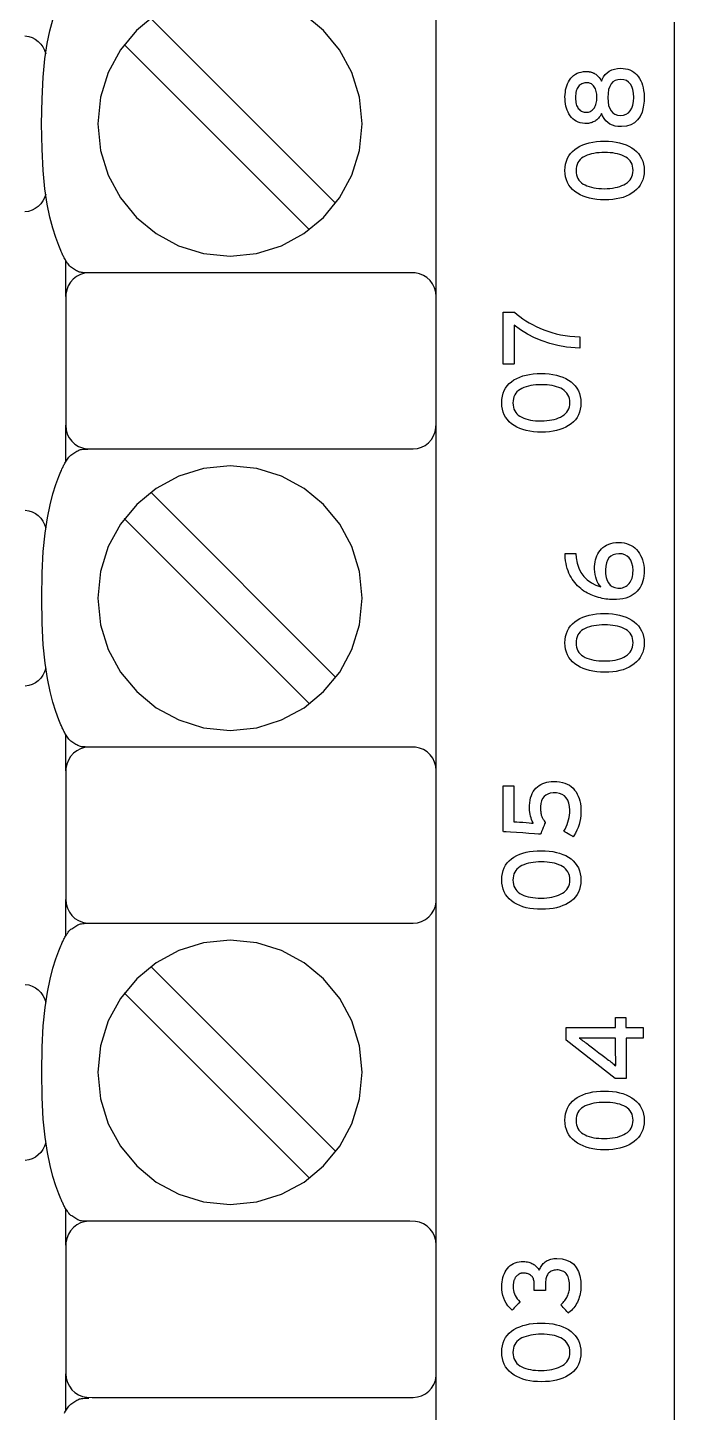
# Model space of a CAD drawing. Extents: x 1 to 47.7, y 0.2 to 35.
# Drawn here: x 32.745 to 33.563, y 3.605 to 5.357 of the extents above; entities that cross this region are included whole.
import ezdxf

# ---------------------------------------------------------------- set-up
doc = ezdxf.new("R2010")
doc.units = 0
doc.header["$MEASUREMENT"] = 0
doc.layers.add('7_0_____DWG', color=7, linetype='CONTINUOUS')

msp = doc.modelspace()

# ---------------------------------------------------------------- linework, layer by layer
at = {"layer": '7_0_____DWG'}
for points in [[(33.2621, 3.5129), (33.2621, 3.6054), (33.2621, 3.7045), (33.2621, 3.8098), (33.2621, 3.921), (33.2621, 4.0374), (33.2621, 4.1588), (33.2621, 4.2846), (33.2621, 4.4145), (33.2621, 4.5479), (33.2621, 4.6844), (33.2621, 4.8236), (33.2621, 4.965), (33.2621, 5.2528), (33.2621, 5.5441)], [(32.8224, 5.0468), (32.8209, 5.0468), (32.8194, 5.0468), (32.8178, 5.0469), (32.8162, 5.047), (32.8146, 5.0471), (32.8131, 5.0473), (32.8117, 5.0475), (32.8105, 5.0478), (32.8094, 5.0482), (32.8081, 5.0488), (32.8069, 5.0495), (32.8056, 5.0502), (32.8043, 5.051), (32.8031, 5.0519), (32.8018, 5.0527), (32.8005, 5.0536), (32.7993, 5.0543), (32.7981, 5.0556), (32.7971, 5.0569), (32.7961, 5.0582), (32.7952, 5.0594), (32.7943, 5.0607), (32.7935, 5.0619), (32.7927, 5.0631), (32.792, 5.0644), (32.7914, 5.0656), (32.7907, 5.0668), (32.7902, 5.0679), (32.7896, 5.0689), (32.7891, 5.07), (32.7886, 5.0711), (32.7881, 5.0723), (32.7875, 5.0736), (32.7869, 5.0751), (32.7844, 5.0814), (32.7806, 5.0917), (32.7768, 5.1035), (32.7731, 5.1173), (32.7698, 5.1337), (32.7669, 5.1532), (32.7646, 5.1762), (32.7632, 5.2034), (32.7626, 5.2353), (32.7632, 5.2671), (32.7646, 5.2943), (32.7669, 5.3174), (32.7698, 5.3369), (32.7731, 5.3532), (32.7768, 5.3671)], [(32.9076, 5.374), (32.8828, 5.3536), (32.8623, 5.3289), (32.8469, 5.3004), (32.8371, 5.2691), (32.8337, 5.2354), (32.8371, 5.2016), (32.8469, 5.1702), (32.8623, 5.1417), (32.8828, 5.117), (32.9076, 5.0965), (32.936, 5.0811), (32.9674, 5.0713), (33.0011, 5.0679), (33.0348, 5.0713), (33.0662, 5.0811), (33.0946, 5.0965), (33.1193, 5.117), (33.1397, 5.1417), (33.1551, 5.1702), (33.1648, 5.2016), (33.1682, 5.2354), (33.1648, 5.2691), (33.1551, 5.3004), (33.1397, 5.3289), (33.1193, 5.3536), (33.0946, 5.374)], [(33.1348, 5.1349), (32.9005, 5.3692)], [(33.5634, 5.3641), (33.5634, 5.2497), (33.5634, 5.1367), (33.5634, 5.0253), (33.5634, 4.9155), (33.5634, 4.8073), (33.5634, 4.7009), (33.5634, 4.5962), (33.5634, 4.4934), (33.5634, 4.3925), (33.5634, 4.2936), (33.5634, 4.1967), (33.5634, 4.102), (33.5634, 4.0093), (33.5634, 3.919), (33.5634, 3.8309), (33.5634, 3.7452), (33.5634, 3.6619), (33.5634, 3.581)], [(32.7416, 5.3466), (32.7463, 5.3459), (32.7507, 5.3444), (32.7547, 5.3423), (32.7583, 5.3396), (32.7615, 5.3363), (32.7642, 5.3326), (32.7663, 5.3285), (32.7678, 5.324)], [(33.1014, 5.1015), (32.8671, 5.3358)], [(32.7678, 5.1462), (32.7663, 5.1418), (32.7642, 5.1377), (32.7615, 5.134), (32.7583, 5.1308), (32.7546, 5.1281), (32.7506, 5.126), (32.7462, 5.1246), (32.7416, 5.1239)], [(32.7932, 5.0168), (32.7932, 5.0624)], [(32.7932, 4.8084), (32.7932, 4.854)], [(32.8226, 4.4468), (32.8211, 4.4468), (32.8195, 4.4468), (32.8179, 4.4469), (32.8163, 4.447), (32.8148, 4.4471), (32.8133, 4.4472), (32.8119, 4.4475), (32.8107, 4.4478), (32.8096, 4.4482), (32.8083, 4.4488), (32.8071, 4.4495), (32.8058, 4.4502), (32.8045, 4.451), (32.8033, 4.4519), (32.802, 4.4527), (32.8007, 4.4535), (32.7995, 4.4543), (32.7983, 4.4556), (32.7973, 4.4569), (32.7963, 4.4582), (32.7953, 4.4594), (32.7945, 4.4607), (32.7937, 4.4619), (32.7929, 4.4631), (32.7922, 4.4643), (32.7915, 4.4656), (32.7909, 4.4668), (32.7904, 4.4678), (32.7898, 4.4689), (32.7893, 4.47), (32.7888, 4.4711), (32.7883, 4.4723), (32.7877, 4.4736), (32.7871, 4.4751), (32.7846, 4.4814), (32.7808, 4.4917), (32.777, 4.5035), (32.7733, 4.5173), (32.77, 4.5337), (32.7671, 4.5531), (32.7648, 4.5762), (32.7633, 4.6034), (32.7628, 4.6353), (32.7633, 4.6671), (32.7648, 4.6943), (32.7671, 4.7174), (32.77, 4.7369), (32.7733, 4.7532), (32.777, 4.7671), (32.7808, 4.7788), (32.7846, 4.7891), (32.7871, 4.7954), (32.7877, 4.7969), (32.7883, 4.7983), (32.7888, 4.7995), (32.7893, 4.8006), (32.7898, 4.8016), (32.7904, 4.8027), (32.7909, 4.8038), (32.7915, 4.8049), (32.7922, 4.8062), (32.7929, 4.8074), (32.7937, 4.8086), (32.7945, 4.8099), (32.7953, 4.8111), (32.7963, 4.8124), (32.7973, 4.8137), (32.7983, 4.815), (32.7995, 4.8162), (32.8007, 4.817), (32.802, 4.8178), (32.8033, 4.8187), (32.8045, 4.8195), (32.8058, 4.8203), (32.8071, 4.8211), (32.8083, 4.8218), (32.8096, 4.8223), (32.8107, 4.8228), (32.8119, 4.8231), (32.8133, 4.8233), (32.8148, 4.8235), (32.8163, 4.8237), (32.8179, 4.8238), (32.8195, 4.8239), (32.8211, 4.8239), (32.8226, 4.824)], [(33.135, 4.5349), (32.9007, 4.7692)], [(32.7418, 4.7466), (32.7464, 4.7458), (32.7508, 4.7444), (32.7549, 4.7423), (32.7585, 4.7396), (32.7617, 4.7363), (32.7644, 4.7326), (32.7665, 4.7285), (32.7679, 4.724)], [(33.1016, 4.5015), (32.8673, 4.7358)], [(32.7679, 4.5462), (32.7664, 4.5418), (32.7643, 4.5377), (32.7616, 4.534), (32.7584, 4.5308), (32.7548, 4.5281), (32.7508, 4.526), (32.7464, 4.5246), (32.7418, 4.5239)], [(32.7934, 4.4168), (32.7934, 4.4624)], [(32.7934, 4.2084), (32.7934, 4.254)], [(32.8226, 3.8468), (32.8211, 3.8468), (32.8195, 3.8468), (32.8179, 3.8469), (32.8163, 3.847), (32.8148, 3.8471), (32.8133, 3.8472), (32.8119, 3.8475), (32.8107, 3.8478), (32.8096, 3.8482), (32.8083, 3.8488), (32.8071, 3.8495), (32.8058, 3.8502), (32.8045, 3.851), (32.8033, 3.8519), (32.802, 3.8527), (32.8007, 3.8535), (32.7995, 3.8543), (32.7983, 3.8556), (32.7973, 3.8569), (32.7963, 3.8581), (32.7953, 3.8594), (32.7945, 3.8607), (32.7937, 3.8619), (32.7929, 3.8631), (32.7922, 3.8643), (32.7915, 3.8656), (32.7909, 3.8667), (32.7904, 3.8678), (32.7898, 3.8689), (32.7893, 3.87), (32.7888, 3.8711), (32.7883, 3.8723), (32.7877, 3.8736), (32.7871, 3.8751), (32.7846, 3.8814), (32.7808, 3.8917), (32.777, 3.9035), (32.7733, 3.9173), (32.77, 3.9337), (32.7671, 3.9531), (32.7648, 3.9762), (32.7633, 4.0034), (32.7628, 4.0353), (32.7633, 4.0671), (32.7648, 4.0943), (32.7671, 4.1174), (32.77, 4.1369), (32.7733, 4.1532), (32.777, 4.167), (32.7808, 4.1788), (32.7846, 4.1891), (32.7871, 4.1954), (32.7877, 4.1969), (32.7883, 4.1983), (32.7888, 4.1995), (32.7893, 4.2006), (32.7898, 4.2016), (32.7904, 4.2027), (32.7909, 4.2038), (32.7915, 4.2049), (32.7922, 4.2062), (32.7929, 4.2074), (32.7937, 4.2086), (32.7945, 4.2099), (32.7953, 4.2111), (32.7963, 4.2124), (32.7973, 4.2137), (32.7983, 4.215), (32.7995, 4.2162), (32.8007, 4.217), (32.802, 4.2178), (32.8033, 4.2187), (32.8045, 4.2195), (32.8058, 4.2203), (32.8071, 4.2211), (32.8083, 4.2217), (32.8096, 4.2223), (32.8107, 4.2228), (32.8119, 4.2231), (32.8133, 4.2233), (32.8148, 4.2235), (32.8163, 4.2237), (32.8179, 4.2238), (32.8195, 4.2239), (32.8211, 4.2239), (32.8226, 4.2239)], [(33.135, 3.9349), (32.9007, 4.1692)], [(32.7418, 4.1466), (32.7464, 4.1458), (32.7508, 4.1444), (32.7549, 4.1423), (32.7585, 4.1396), (32.7617, 4.1363), (32.7644, 4.1326), (32.7665, 4.1285), (32.7679, 4.124)], [(33.1016, 3.9015), (32.8673, 4.1358)], [(33.5019, 4.0921), (33.5238, 4.0921), (33.5238, 4.0784), (33.5024, 4.0784), (33.5024, 4.0274), (33.4885, 4.0274), (33.4266, 4.0759), (33.4266, 4.0921), (33.4891, 4.0921), (33.4891, 4.1045), (33.5019, 4.1045), (33.5019, 4.0921)], [(32.7679, 3.9462), (32.7664, 3.9418), (32.7643, 3.9377), (32.7616, 3.934), (32.7584, 3.9308), (32.7548, 3.9281), (32.7508, 3.926), (32.7464, 3.9246), (32.7418, 3.9239)], [(32.7934, 3.8168), (32.7934, 3.8624)], [(32.7934, 3.6084), (32.7934, 3.6539)], [(32.7915, 3.6042), (32.7922, 3.6054), (32.7929, 3.6067), (32.7937, 3.6079), (32.7945, 3.6091), (32.7953, 3.6104), (32.7963, 3.6116), (32.7973, 3.6129), (32.7983, 3.6142), (32.7995, 3.6154), (32.8007, 3.6162), (32.802, 3.6171), (32.8033, 3.6179), (32.8045, 3.6187), (32.8058, 3.6195), (32.8071, 3.6203), (32.8083, 3.621), (32.8096, 3.6216), (32.8107, 3.622), (32.8119, 3.6223), (32.8133, 3.6226), (32.8148, 3.6228), (32.8163, 3.6229), (32.8179, 3.6231), (32.8195, 3.6231), (32.8211, 3.6232), (32.8226, 3.6232)]]:
    msp.add_lwpolyline(points, dxfattribs=at)
for points in [[(33.4954, 5.3057), (33.4987, 5.3055), (33.5017, 5.3051), (33.5046, 5.3044), (33.5072, 5.3035), (33.5097, 5.3023), (33.512, 5.3008), (33.5142, 5.2991), (33.5161, 5.2972), (33.5179, 5.295), (33.5195, 5.2925), (33.5209, 5.2899), (33.5222, 5.2871), (33.5232, 5.2841), (33.524, 5.2809), (33.5246, 5.2775), (33.5251, 5.2739), (33.5253, 5.2701), (33.5252, 5.2639), (33.5242, 5.2566), (33.5226, 5.2502), (33.5201, 5.2448), (33.5169, 5.2404), (33.5129, 5.2368), (33.5082, 5.2342), (33.5027, 5.2325), (33.4964, 5.2318), (33.492, 5.2319), (33.4884, 5.2325), (33.485, 5.2335), (33.4819, 5.235), (33.4791, 5.2369), (33.4767, 5.2393), (33.4745, 5.2421), (33.4726, 5.2453), (33.4712, 5.2482), (33.4703, 5.2466), (33.4695, 5.2451), (33.4685, 5.2438), (33.4675, 5.2426), (33.4665, 5.2415), (33.4654, 5.2405), (33.4643, 5.2397), (33.4631, 5.2389), (33.4619, 5.2383), (33.4607, 5.2377), (33.4595, 5.2371), (33.4583, 5.2367), (33.4572, 5.2364), (33.4561, 5.2361), (33.455, 5.2359), (33.4539, 5.2358), (33.4528, 5.2357), (33.4502, 5.2358), (33.4472, 5.2362), (33.4444, 5.2367), (33.4418, 5.2376), (33.4394, 5.2387), (33.4371, 5.24), (33.4351, 5.2416), (33.4332, 5.2435), (33.4315, 5.2456), (33.4301, 5.2478), (33.4289, 5.2501), (33.4278, 5.2525), (33.4269, 5.2551), (33.4262, 5.2578), (33.4257, 5.2606), (33.4253, 5.2635), (33.4251, 5.2666), (33.425, 5.2697), (33.4252, 5.2726), (33.4255, 5.2755), (33.4259, 5.2783), (33.4266, 5.2809), (33.4274, 5.2835), (33.4284, 5.286), (33.4296, 5.2884), (33.4309, 5.2907), (33.4324, 5.2929), (33.4341, 5.2949), (33.436, 5.2966), (33.4382, 5.298), (33.4405, 5.2993), (33.443, 5.3002), (33.4457, 5.3009), (33.4486, 5.3014), (33.4518, 5.3016), (33.4526, 5.3016), (33.4531, 5.3016), (33.4537, 5.3016), (33.4542, 5.3015), (33.4547, 5.3015), (33.4552, 5.3014), (33.4558, 5.3013), (33.4564, 5.3012), (33.4569, 5.3011), (33.4575, 5.301), (33.4582, 5.3008), (33.4588, 5.3006), (33.4594, 5.3004), (33.46, 5.3001), (33.4606, 5.2999), (33.4613, 5.2996), (33.4619, 5.2993), (33.4628, 5.2988), (33.4641, 5.298), (33.4653, 5.2971), (33.4664, 5.2961), (33.4674, 5.295), (33.4684, 5.2938), (33.4694, 5.2924), (33.4703, 5.291), (33.4711, 5.2894), (33.4723, 5.2915), (33.474, 5.2948), (33.476, 5.2976), (33.4784, 5.3), (33.4811, 5.302), (33.4842, 5.3035), (33.4876, 5.3046), (33.4914, 5.3054)], [(33.4959, 5.2914), (33.492, 5.2911), (33.4887, 5.29), (33.4858, 5.2883), (33.4835, 5.2858), (33.4817, 5.2825), (33.4803, 5.2786), (33.4795, 5.2739), (33.4792, 5.2686), (33.4795, 5.2633), (33.4803, 5.2587), (33.4816, 5.2548), (33.4833, 5.2516), (33.4856, 5.2491), (33.4883, 5.2474), (33.4915, 5.2463), (33.4952, 5.246), (33.4991, 5.2464), (33.5025, 5.2475), (33.5053, 5.2493), (33.5077, 5.2518), (33.5095, 5.255), (33.5109, 5.2588), (33.5117, 5.2634), (33.512, 5.2687), (33.5117, 5.274), (33.5109, 5.2786), (33.5096, 5.2825), (33.5078, 5.2857), (33.5055, 5.2882), (33.5028, 5.29), (33.4996, 5.2911)], [(33.4526, 5.2874), (33.4513, 5.2873), (33.45, 5.2872), (33.4487, 5.2869), (33.4475, 5.2865), (33.4463, 5.286), (33.4452, 5.2853), (33.4441, 5.2846), (33.4431, 5.2837), (33.4421, 5.2827), (33.4413, 5.2815), (33.4405, 5.2801), (33.4399, 5.2786), (33.4393, 5.2769), (33.4389, 5.2751), (33.4386, 5.2731), (33.4384, 5.2709), (33.4383, 5.2686), (33.4384, 5.2663), (33.4386, 5.2641), (33.4389, 5.2622), (33.4393, 5.2603), (33.4398, 5.2587), (33.4404, 5.2572), (33.4411, 5.2559), (33.4419, 5.2547), (33.4428, 5.2537), (33.4438, 5.2528), (33.4448, 5.252), (33.4459, 5.2514), (33.447, 5.2508), (33.4482, 5.2504), (33.4494, 5.2502), (33.4507, 5.25), (33.4521, 5.25), (33.4535, 5.25), (33.4548, 5.2503), (33.456, 5.2506), (33.4572, 5.2511), (33.4583, 5.2517), (33.4594, 5.2525), (33.4604, 5.2534), (33.4613, 5.2545), (33.4622, 5.2557), (33.463, 5.257), (33.4636, 5.2584), (33.4642, 5.2598), (33.4647, 5.2614), (33.465, 5.2631), (33.4653, 5.2649), (33.4655, 5.2668), (33.4655, 5.2688), (33.4655, 5.2709), (33.4653, 5.2729), (33.465, 5.2747), (33.4647, 5.2764), (33.4642, 5.278), (33.4636, 5.2795), (33.4629, 5.2809), (33.4621, 5.2821), (33.4612, 5.2832), (33.4603, 5.2842), (33.4594, 5.2851), (33.4584, 5.2858), (33.4573, 5.2864), (33.4562, 5.2868), (33.4551, 5.2871), (33.4539, 5.2873)], [(33.475, 5.2134), (33.4801, 5.2132), (33.4851, 5.2128), (33.4897, 5.2122), (33.4942, 5.2113), (33.4983, 5.2101), (33.5023, 5.2087), (33.506, 5.207), (33.5095, 5.205), (33.5127, 5.2028), (33.5156, 5.2003), (33.5181, 5.1976), (33.5203, 5.1946), (33.522, 5.1914), (33.5234, 5.188), (33.5244, 5.1843), (33.5251, 5.1803), (33.5253, 5.1761), (33.5251, 5.1719), (33.5244, 5.168), (33.5234, 5.1643), (33.522, 5.1609), (33.5203, 5.1577), (33.5182, 5.1548), (33.5157, 5.1521), (33.5128, 5.1496), (33.5097, 5.1474), (33.5062, 5.1455), (33.5026, 5.1438), (33.4986, 5.1423), (33.4945, 5.1412), (33.49, 5.1403), (33.4854, 5.1396), (33.4804, 5.1392), (33.4753, 5.1391), (33.4701, 5.1392), (33.4652, 5.1396), (33.4605, 5.1403), (33.4561, 5.1412), (33.4519, 5.1424), (33.4479, 5.1438), (33.4442, 5.1456), (33.4407, 5.1475), (33.4375, 5.1498), (33.4346, 5.1523), (33.4321, 5.155), (33.4299, 5.1579), (33.4282, 5.1611), (33.4268, 5.1646), (33.4259, 5.1683), (33.4252, 5.1722), (33.425, 5.1764), (33.4253, 5.1806), (33.4259, 5.1845), (33.4269, 5.1882), (33.4282, 5.1917), (33.43, 5.1949), (33.4321, 5.1978), (33.4345, 5.2005), (33.4374, 5.2029), (33.4406, 5.2051), (33.444, 5.2071), (33.4477, 5.2087), (33.4516, 5.2101), (33.4558, 5.2113), (33.4602, 5.2122), (33.4649, 5.2128), (33.4698, 5.2132)], [(33.4753, 5.1991), (33.4717, 5.199), (33.4682, 5.1988), (33.4649, 5.1985), (33.4617, 5.1979), (33.4587, 5.1973), (33.4559, 5.1965), (33.4532, 5.1955), (33.4506, 5.1944), (33.4482, 5.1932), (33.4461, 5.1917), (33.4443, 5.1901), (33.4427, 5.1882), (33.4415, 5.1862), (33.4405, 5.184), (33.4397, 5.1815), (33.4393, 5.1789), (33.4391, 5.1761), (33.4393, 5.1733), (33.4397, 5.1707), (33.4404, 5.1684), (33.4414, 5.1662), (33.4427, 5.1641), (33.4442, 5.1623), (33.446, 5.1607), (33.4481, 5.1592), (33.4504, 5.158), (33.4529, 5.1569), (33.4556, 5.1559), (33.4584, 5.1551), (33.4614, 5.1544), (33.4646, 5.1539), (33.4679, 5.1536), (33.4714, 5.1534), (33.475, 5.1533), (33.4786, 5.1534), (33.482, 5.1536), (33.4853, 5.154), (33.4885, 5.1546), (33.4914, 5.1552), (33.4943, 5.1561), (33.4969, 5.1571), (33.4994, 5.1582), (33.5018, 5.1595), (33.504, 5.161), (33.5059, 5.1626), (33.5075, 5.1644), (33.5088, 5.1664), (33.5098, 5.1686), (33.5106, 5.171), (33.511, 5.1736), (33.5112, 5.1764), (33.511, 5.1792), (33.5106, 5.1818), (33.5099, 5.1842), (33.5088, 5.1864), (33.5075, 5.1884), (33.506, 5.1903), (33.5041, 5.1919), (33.5019, 5.1933), (33.4996, 5.1946), (33.4971, 5.1956), (33.4945, 5.1966), (33.4917, 5.1973), (33.4887, 5.198), (33.4856, 5.1985), (33.4823, 5.1988), (33.4789, 5.199)], [(32.8224, 5.0468), (32.8169, 5.0463), (32.8117, 5.0447), (32.8069, 5.0422), (32.8027, 5.039), (32.7991, 5.035), (32.7963, 5.0304), (32.7944, 5.0252), (32.7933, 5.0197), (32.7932, 5.0152), (32.7932, 5.0034), (32.7932, 4.9828), (32.7932, 4.9567), (32.7932, 4.9282), (32.7932, 4.9005), (32.7932, 4.8768), (32.7932, 4.8602), (32.7932, 4.854), (32.7937, 4.8483), (32.7952, 4.8429), (32.7976, 4.8381), (32.8008, 4.8337), (32.8047, 4.8301), (32.8092, 4.8272), (32.8142, 4.8252), (32.8196, 4.8241), (32.8265, 4.824), (32.8563, 4.824), (32.908, 4.824), (32.9738, 4.824), (33.0456, 4.824), (33.1155, 4.824), (33.1752, 4.824), (33.217, 4.824), (33.2327, 4.824), (33.2383, 4.8245), (33.2435, 4.8261), (33.2482, 4.8285), (33.2524, 4.8318), (33.256, 4.8358), (33.2588, 4.8404), (33.2608, 4.8455), (33.2618, 4.8511), (33.2619, 4.8556), (33.2619, 4.8674), (33.2619, 4.8879), (33.2619, 4.9141), (33.2619, 4.9426), (33.2619, 4.9703), (33.2619, 4.994), (33.2619, 5.0106), (33.2619, 5.0168), (33.2614, 5.0225), (33.2599, 5.0279), (33.2575, 5.0327), (33.2543, 5.037), (33.2504, 5.0407), (33.2459, 5.0436), (33.2409, 5.0456), (33.2355, 5.0467), (33.2286, 5.0468), (33.1989, 5.0468), (33.1471, 5.0468), (33.0813, 5.0468), (33.0095, 5.0468), (32.9397, 5.0468), (32.8799, 5.0468), (32.8381, 5.0468)], [(33.3613, 4.9971), (33.3646, 4.9942), (33.3681, 4.9915), (33.3718, 4.9888), (33.3757, 4.9862), (33.3798, 4.9837), (33.3841, 4.9814), (33.3886, 4.9791), (33.3932, 4.9769), (33.3981, 4.9748), (33.4032, 4.9729), (33.4085, 4.9712), (33.4139, 4.9698), (33.4195, 4.9685), (33.4253, 4.9675), (33.4313, 4.9667), (33.4374, 4.9661), (33.4437, 4.9657), (33.4437, 4.9652), (33.4437, 4.9637), (33.4437, 4.9617), (33.4437, 4.9593), (33.4437, 4.9568), (33.4437, 4.9545), (33.4437, 4.9527), (33.4437, 4.9517), (33.438, 4.9518), (33.4269, 4.9529), (33.4162, 4.9548), (33.4059, 4.9573), (33.396, 4.9606), (33.3866, 4.9645), (33.3775, 4.9692), (33.3689, 4.9746), (33.3607, 4.9807), (33.3607, 4.9788), (33.3607, 4.9738), (33.3607, 4.9666), (33.3607, 4.9582), (33.3607, 4.9495), (33.3607, 4.9416), (33.3607, 4.9354), (33.3607, 4.9318), (33.3605, 4.9313), (33.3595, 4.9313), (33.3577, 4.9313), (33.3555, 4.9313), (33.353, 4.9313), (33.3506, 4.9313), (33.3485, 4.9313), (33.3471, 4.9313), (33.3466, 4.9313), (33.3466, 4.9338), (33.3466, 4.9405), (33.3466, 4.9501), (33.3466, 4.9613), (33.3466, 4.9728), (33.3466, 4.9834), (33.3466, 4.9917), (33.3466, 4.9964), (33.3467, 4.9971), (33.3478, 4.9971), (33.3496, 4.9971), (33.352, 4.9971), (33.3546, 4.9971), (33.3571, 4.9971), (33.3592, 4.9971), (33.3607, 4.9971)], [(33.395, 4.9195), (33.4001, 4.9194), (33.405, 4.919), (33.4097, 4.9183), (33.4141, 4.9174), (33.4183, 4.9162), (33.4223, 4.9148), (33.426, 4.9131), (33.4295, 4.9112), (33.4327, 4.9089), (33.4356, 4.9065), (33.4381, 4.9038), (33.4402, 4.9008), (33.442, 4.8976), (33.4434, 4.8941), (33.4444, 4.8904), (33.445, 4.8864), (33.4453, 4.8822), (33.445, 4.8781), (33.4444, 4.8742), (33.4434, 4.8705), (33.442, 4.8671), (33.4403, 4.8639), (33.4382, 4.8609), (33.4357, 4.8582), (33.4328, 4.8558), (33.4296, 4.8536), (33.4262, 4.8516), (33.4225, 4.8499), (33.4186, 4.8485), (33.4144, 4.8473), (33.41, 4.8464), (33.4053, 4.8458), (33.4004, 4.8454), (33.3953, 4.8452), (33.3901, 4.8454), (33.3852, 4.8458), (33.3805, 4.8464), (33.376, 4.8474), (33.3718, 4.8485), (33.3679, 4.85), (33.3642, 4.8517), (33.3607, 4.8537), (33.3574, 4.8559), (33.3546, 4.8584), (33.3521, 4.8611), (33.3499, 4.8641), (33.3482, 4.8673), (33.3468, 4.8707), (33.3458, 4.8744), (33.3452, 4.8783), (33.345, 4.8825), (33.3452, 4.8867), (33.3459, 4.8907), (33.3469, 4.8944), (33.3482, 4.8978), (33.3499, 4.901), (33.352, 4.9039), (33.3545, 4.9066), (33.3573, 4.9091), (33.3605, 4.9113), (33.364, 4.9132), (33.3677, 4.9149), (33.3716, 4.9163), (33.3758, 4.9174), (33.3802, 4.9183), (33.3849, 4.919), (33.3898, 4.9194)], [(33.3953, 4.9053), (33.3916, 4.9052), (33.3882, 4.905), (33.3849, 4.9046), (33.3817, 4.9041), (33.3787, 4.9034), (33.3758, 4.9026), (33.3731, 4.9017), (33.3706, 4.9006), (33.3682, 4.8993), (33.3661, 4.8979), (33.3643, 4.8962), (33.3627, 4.8944), (33.3614, 4.8923), (33.3604, 4.8901), (33.3597, 4.8877), (33.3593, 4.885), (33.3591, 4.8822), (33.3593, 4.8795), (33.3597, 4.8769), (33.3604, 4.8745), (33.3614, 4.8723), (33.3627, 4.8703), (33.3642, 4.8685), (33.366, 4.8668), (33.3681, 4.8654), (33.3704, 4.8641), (33.3729, 4.863), (33.3756, 4.862), (33.3784, 4.8612), (33.3814, 4.8606), (33.3845, 4.8601), (33.3879, 4.8597), (33.3913, 4.8595), (33.395, 4.8595), (33.3986, 4.8595), (33.402, 4.8598), (33.4053, 4.8602), (33.4084, 4.8607), (33.4114, 4.8614), (33.4142, 4.8622), (33.4169, 4.8632), (33.4194, 4.8644), (33.4218, 4.8657), (33.424, 4.8671), (33.4259, 4.8688), (33.4275, 4.8706), (33.4288, 4.8726), (33.4298, 4.8748), (33.4306, 4.8772), (33.431, 4.8797), (33.4312, 4.8825), (33.431, 4.8853), (33.4306, 4.8879), (33.4298, 4.8903), (33.4288, 4.8926), (33.4275, 4.8946), (33.4259, 4.8964), (33.4241, 4.8981), (33.4219, 4.8995), (33.4196, 4.9007), (33.4171, 4.9018), (33.4144, 4.9027), (33.4116, 4.9035), (33.4087, 4.9041), (33.4056, 4.9046), (33.4023, 4.905), (33.3988, 4.9052)], [(33.0013, 4.4679), (33.035, 4.4713), (33.0664, 4.4811), (33.0948, 4.4965), (33.1195, 4.5169), (33.1399, 4.5417), (33.1553, 4.5702), (33.165, 4.6016), (33.1684, 4.6353), (33.165, 4.669), (33.1553, 4.7004), (33.1399, 4.7288), (33.1195, 4.7536), (33.0948, 4.774), (33.0664, 4.7895), (33.035, 4.7992), (33.0013, 4.8026), (32.9676, 4.7992), (32.9362, 4.7895), (32.9078, 4.774), (32.883, 4.7536), (32.8625, 4.7288), (32.847, 4.7004), (32.8373, 4.669), (32.8339, 4.6353), (32.8373, 4.6016), (32.847, 4.5702), (32.8625, 4.5417), (32.883, 4.5169), (32.9078, 4.4965), (32.9362, 4.4811), (32.9676, 4.4713)], [(33.4929, 4.7056), (33.4965, 4.7055), (33.4998, 4.705), (33.503, 4.7043), (33.5059, 4.7033), (33.5086, 4.702), (33.5112, 4.7005), (33.5135, 4.6987), (33.5156, 4.6966), (33.5176, 4.6943), (33.5193, 4.6919), (33.5208, 4.6892), (33.5221, 4.6864), (33.5232, 4.6835), (33.5241, 4.6804), (33.5247, 4.6771), (33.5251, 4.6737), (33.5253, 4.6702), (33.5253, 4.6667), (33.525, 4.6634), (33.5245, 4.6602), (33.5237, 4.6571), (33.5227, 4.6542), (33.5215, 4.6514), (33.52, 4.6488), (33.5182, 4.6463), (33.5163, 4.6439), (33.514, 4.6417), (33.5115, 4.6397), (33.5087, 4.638), (33.5055, 4.6366), (33.5021, 4.6354), (33.4984, 4.6345), (33.4944, 4.6339), (33.4901, 4.6335), (33.486, 4.6334), (33.4838, 4.6335), (33.4815, 4.6336), (33.4792, 4.6338), (33.4769, 4.6341), (33.4745, 4.6345), (33.4722, 4.6349), (33.4698, 4.6355), (33.4674, 4.6361), (33.465, 4.6368), (33.4626, 4.6376), (33.4603, 4.6384), (33.458, 4.6394), (33.4557, 4.6405), (33.4535, 4.6416), (33.4513, 4.6429), (33.4491, 4.6442), (33.447, 4.6457), (33.4449, 4.6473), (33.4429, 4.649), (33.441, 4.6509), (33.4392, 4.6529), (33.4374, 4.6549), (33.4358, 4.6571), (33.4342, 4.6594), (33.4327, 4.6618), (33.4313, 4.6643), (33.43, 4.667), (33.4289, 4.6698), (33.4279, 4.6728), (33.4271, 4.6759), (33.4264, 4.6791), (33.4258, 4.6825), (33.4254, 4.6861), (33.4251, 4.6898), (33.4251, 4.6918), (33.4261, 4.6918), (33.4277, 4.6918), (33.4298, 4.6918), (33.4321, 4.6918), (33.4345, 4.6918), (33.4365, 4.6918), (33.438, 4.6918), (33.4387, 4.6918), (33.4392, 4.6861), (33.4404, 4.6794), (33.4425, 4.6732), (33.4453, 4.6676), (33.4489, 4.6627), (33.4532, 4.6583), (33.4584, 4.6546), (33.4643, 4.6515), (33.4703, 4.6494), (33.4686, 4.6515), (33.4671, 4.6538), (33.4658, 4.6563), (33.4648, 4.659), (33.4639, 4.6619), (33.4633, 4.665), (33.4629, 4.6683), (33.4626, 4.6718), (33.4626, 4.6752), (33.4628, 4.6782), (33.4631, 4.681), (33.4637, 4.6838), (33.4645, 4.6864), (33.4654, 4.6889), (33.4665, 4.6913), (33.4679, 4.6936), (33.4694, 4.6957), (33.4712, 4.6978), (33.4731, 4.6995), (33.4753, 4.7011), (33.4777, 4.7024), (33.4804, 4.7036), (33.4832, 4.7044), (33.4862, 4.7051), (33.4895, 4.7055)], [(33.4932, 4.6914), (33.4893, 4.691), (33.4859, 4.69), (33.483, 4.6884), (33.4807, 4.6862), (33.4788, 4.6833), (33.4775, 4.6799), (33.4766, 4.6758), (33.4763, 4.671), (33.4765, 4.666), (33.4771, 4.6615), (33.4783, 4.6576), (33.48, 4.6544), (33.4822, 4.6518), (33.4849, 4.6499), (33.4881, 4.6486), (33.4918, 4.6479), (33.4945, 4.6478), (33.4962, 4.648), (33.4978, 4.6484), (33.4994, 4.6489), (33.5009, 4.6495), (33.5024, 4.6504), (33.5037, 4.6514), (33.505, 4.6525), (33.5063, 4.6539), (33.5074, 4.6554), (33.5084, 4.657), (33.5093, 4.6588), (33.51, 4.6607), (33.5105, 4.6627), (33.5109, 4.665), (33.5111, 4.6673), (33.5112, 4.6704), (33.5108, 4.6753), (33.5098, 4.6795), (33.5083, 4.6831), (33.5064, 4.6861), (33.5038, 4.6884), (33.5008, 4.69), (33.4973, 4.6911)], [(33.475, 4.6157), (33.4801, 4.6156), (33.4851, 4.6152), (33.4897, 4.6146), (33.4942, 4.6136), (33.4983, 4.6125), (33.5023, 4.611), (33.506, 4.6093), (33.5095, 4.6074), (33.5127, 4.6052), (33.5156, 4.6027), (33.5181, 4.6), (33.5203, 4.597), (33.522, 4.5938), (33.5234, 4.5903), (33.5244, 4.5866), (33.5251, 4.5827), (33.5253, 4.5785), (33.5251, 4.5743), (33.5244, 4.5704), (33.5234, 4.5667), (33.522, 4.5633), (33.5203, 4.5601), (33.5182, 4.5572), (33.5157, 4.5545), (33.5128, 4.552), (33.5097, 4.5498), (33.5062, 4.5478), (33.5026, 4.5461), (33.4986, 4.5447), (33.4945, 4.5435), (33.49, 4.5426), (33.4854, 4.542), (33.4804, 4.5416), (33.4753, 4.5415), (33.4701, 4.5416), (33.4652, 4.542), (33.4605, 4.5427), (33.4561, 4.5436), (33.4519, 4.5448), (33.4479, 4.5462), (33.4442, 4.5479), (33.4407, 4.5499), (33.4375, 4.5521), (33.4346, 4.5546), (33.4321, 4.5574), (33.4299, 4.5603), (33.4282, 4.5635), (33.4268, 4.567), (33.4259, 4.5706), (33.4252, 4.5746), (33.425, 4.5787), (33.4253, 4.5829), (33.4259, 4.5869), (33.4269, 4.5906), (33.4282, 4.594), (33.43, 4.5972), (33.4321, 4.6002), (33.4345, 4.6029), (33.4374, 4.6053), (33.4406, 4.6075), (33.444, 4.6094), (33.4477, 4.6111), (33.4516, 4.6125), (33.4558, 4.6137), (33.4602, 4.6146), (33.4649, 4.6152), (33.4698, 4.6156)], [(33.4753, 4.6015), (33.4717, 4.6014), (33.4682, 4.6012), (33.4649, 4.6008), (33.4617, 4.6003), (33.4587, 4.5997), (33.4559, 4.5989), (33.4532, 4.5979), (33.4506, 4.5968), (33.4482, 4.5956), (33.4461, 4.5941), (33.4443, 4.5924), (33.4427, 4.5906), (33.4415, 4.5886), (33.4405, 4.5863), (33.4397, 4.5839), (33.4393, 4.5813), (33.4391, 4.5785), (33.4393, 4.5757), (33.4397, 4.5731), (33.4404, 4.5707), (33.4414, 4.5685), (33.4427, 4.5665), (33.4442, 4.5647), (33.446, 4.5631), (33.4481, 4.5616), (33.4504, 4.5603), (33.4529, 4.5592), (33.4556, 4.5583), (33.4584, 4.5575), (33.4614, 4.5568), (33.4646, 4.5563), (33.4679, 4.5559), (33.4714, 4.5557), (33.475, 4.5557), (33.4786, 4.5558), (33.482, 4.556), (33.4853, 4.5564), (33.4885, 4.5569), (33.4914, 4.5576), (33.4943, 4.5585), (33.4969, 4.5594), (33.4994, 4.5606), (33.5018, 4.5619), (33.504, 4.5633), (33.5059, 4.565), (33.5075, 4.5668), (33.5088, 4.5688), (33.5098, 4.571), (33.5106, 4.5734), (33.511, 4.576), (33.5112, 4.5787), (33.511, 4.5815), (33.5106, 4.5841), (33.5099, 4.5866), (33.5088, 4.5888), (33.5075, 4.5908), (33.506, 4.5926), (33.5041, 4.5943), (33.5019, 4.5957), (33.4996, 4.5969), (33.4971, 4.598), (33.4945, 4.5989), (33.4917, 4.5997), (33.4887, 4.6003), (33.4856, 4.6008), (33.4823, 4.6012), (33.4789, 4.6014)], [(32.8226, 4.4468), (32.817, 4.4463), (32.8118, 4.4447), (32.8071, 4.4422), (32.8029, 4.4389), (32.7993, 4.435), (32.7965, 4.4303), (32.7945, 4.4252), (32.7935, 4.4197), (32.7934, 4.4152), (32.7934, 4.4034), (32.7934, 4.3828), (32.7934, 4.3567), (32.7934, 4.3282), (32.7934, 4.3005), (32.7934, 4.2768), (32.7934, 4.2602), (32.7934, 4.254), (32.7939, 4.2483), (32.7954, 4.2429), (32.7978, 4.238), (32.801, 4.2337), (32.8049, 4.2301), (32.8094, 4.2272), (32.8144, 4.2251), (32.8198, 4.2241), (32.8267, 4.2239), (32.8564, 4.2239), (32.9082, 4.2239), (32.974, 4.2239), (33.0458, 4.2239), (33.1156, 4.2239), (33.1754, 4.2239), (33.2172, 4.2239), (33.2329, 4.2239), (33.2384, 4.2245), (33.2436, 4.226), (33.2484, 4.2285), (33.2526, 4.2318), (33.2562, 4.2358), (33.259, 4.2404), (33.261, 4.2455), (33.262, 4.2511), (33.2621, 4.2556), (33.2621, 4.2674), (33.2621, 4.2879), (33.2621, 4.314), (33.2621, 4.3426), (33.2621, 4.3703), (33.2621, 4.394), (33.2621, 4.4106), (33.2621, 4.4168), (33.2616, 4.4225), (33.2601, 4.4278), (33.2577, 4.4327), (33.2545, 4.437), (33.2506, 4.4407), (33.2461, 4.4436), (33.2411, 4.4456), (33.2357, 4.4467), (33.2288, 4.4468), (33.1991, 4.4468), (33.1473, 4.4468), (33.0815, 4.4468), (33.0097, 4.4468), (32.9399, 4.4468), (32.8801, 4.4468), (32.8383, 4.4468)], [(33.4107, 4.4033), (33.4146, 4.4031), (33.4183, 4.4027), (33.4217, 4.402), (33.4249, 4.4011), (33.4278, 4.3999), (33.4306, 4.3984), (33.433, 4.3967), (33.4353, 4.3947), (33.4373, 4.3924), (33.439, 4.39), (33.4406, 4.3874), (33.4419, 4.3846), (33.443, 4.3817), (33.4439, 4.3786), (33.4446, 4.3753), (33.445, 4.3718), (33.4453, 4.3682), (33.4453, 4.3643), (33.445, 4.3604), (33.4446, 4.3565), (33.4438, 4.3526), (33.4428, 4.3489), (33.4416, 4.3452), (33.4401, 4.3415), (33.4384, 4.338), (33.4364, 4.3345), (33.4355, 4.3334), (33.4346, 4.334), (33.433, 4.3348), (33.4311, 4.3359), (33.4291, 4.3371), (33.4271, 4.3382), (33.4254, 4.3392), (33.4242, 4.3399), (33.4237, 4.3402), (33.4251, 4.3428), (33.4265, 4.3457), (33.4277, 4.3487), (33.4288, 4.3517), (33.4296, 4.3547), (33.4303, 4.3577), (33.4308, 4.3608), (33.4311, 4.3638), (33.4312, 4.3671), (33.4308, 4.3718), (33.43, 4.376), (33.4286, 4.3795), (33.4267, 4.3825), (33.4244, 4.3849), (33.4215, 4.3868), (33.4181, 4.3881), (33.4143, 4.3888), (33.4101, 4.3888), (33.4065, 4.3884), (33.4034, 4.3874), (33.4007, 4.386), (33.3985, 4.3841), (33.3967, 4.3817), (33.3954, 4.3788), (33.3945, 4.3755), (33.3941, 4.3717), (33.394, 4.3691), (33.3941, 4.3678), (33.3942, 4.3665), (33.3943, 4.3653), (33.3944, 4.3641), (33.3946, 4.363), (33.3949, 4.3619), (33.3951, 4.3608), (33.3954, 4.3598), (33.3958, 4.3588), (33.3963, 4.3578), (33.3967, 4.3569), (33.3972, 4.356), (33.3977, 4.355), (33.3983, 4.3542), (33.3989, 4.3533), (33.3995, 4.3524), (33.4001, 4.3516), (33.3999, 4.351), (33.3993, 4.3496), (33.3985, 4.3475), (33.3975, 4.3451), (33.3965, 4.3425), (33.3955, 4.3401), (33.3947, 4.3382), (33.3942, 4.3369), (33.3939, 4.3366), (33.3915, 4.3367), (33.3864, 4.3371), (33.3795, 4.3375), (33.3716, 4.3381), (33.3636, 4.3386), (33.3563, 4.3391), (33.3505, 4.3395), (33.3471, 4.3397), (33.3466, 4.3402), (33.3466, 4.344), (33.3466, 4.3507), (33.3466, 4.3595), (33.3466, 4.3693), (33.3466, 4.3789), (33.3466, 4.3875), (33.3466, 4.394), (33.3466, 4.3974), (33.3468, 4.3976), (33.3479, 4.3976), (33.3496, 4.3976), (33.3518, 4.3976), (33.3541, 4.3976), (33.3564, 4.3976), (33.3584, 4.3976), (33.3598, 4.3976), (33.3604, 4.3976), (33.3604, 4.3963), (33.3604, 4.3923), (33.3604, 4.3862), (33.3604, 4.3789), (33.3604, 4.3712), (33.3604, 4.3639), (33.3604, 4.3578), (33.3604, 4.3537), (33.3604, 4.3524), (33.3615, 4.3523), (33.364, 4.3521), (33.3675, 4.3519), (33.3716, 4.3516), (33.3758, 4.3512), (33.3796, 4.351), (33.3827, 4.3507), (33.3847, 4.3506), (33.3847, 4.3511), (33.3837, 4.353), (33.3828, 4.355), (33.3821, 4.3571), (33.3814, 4.3594), (33.3809, 4.3617), (33.3805, 4.3642), (33.3802, 4.3669), (33.3801, 4.3696), (33.3801, 4.3729), (33.3804, 4.3764), (33.3808, 4.3797), (33.3815, 4.3827), (33.3825, 4.3856), (33.3836, 4.3882), (33.3849, 4.3906), (33.3865, 4.3928), (33.3882, 4.3948), (33.3902, 4.3966), (33.3923, 4.3982), (33.3945, 4.3995), (33.3969, 4.4007), (33.3994, 4.4016), (33.402, 4.4023), (33.4048, 4.4029), (33.4077, 4.4032)], [(33.395, 4.3157), (33.4001, 4.3156), (33.405, 4.3152), (33.4097, 4.3146), (33.4141, 4.3136), (33.4183, 4.3125), (33.4223, 4.311), (33.426, 4.3094), (33.4295, 4.3074), (33.4327, 4.3052), (33.4356, 4.3027), (33.4381, 4.3), (33.4402, 4.297), (33.442, 4.2938), (33.4434, 4.2903), (33.4444, 4.2866), (33.445, 4.2827), (33.4453, 4.2785), (33.445, 4.2743), (33.4444, 4.2704), (33.4434, 4.2667), (33.442, 4.2633), (33.4403, 4.2601), (33.4382, 4.2572), (33.4357, 4.2545), (33.4328, 4.252), (33.4296, 4.2498), (33.4262, 4.2478), (33.4225, 4.2462), (33.4186, 4.2447), (33.4144, 4.2436), (33.41, 4.2426), (33.4053, 4.242), (33.4004, 4.2416), (33.3953, 4.2415), (33.3901, 4.2416), (33.3852, 4.242), (33.3805, 4.2427), (33.376, 4.2436), (33.3718, 4.2448), (33.3679, 4.2462), (33.3642, 4.2479), (33.3607, 4.2499), (33.3574, 4.2522), (33.3546, 4.2546), (33.3521, 4.2574), (33.3499, 4.2603), (33.3482, 4.2635), (33.3468, 4.267), (33.3458, 4.2706), (33.3452, 4.2746), (33.345, 4.2787), (33.3452, 4.2829), (33.3459, 4.2869), (33.3469, 4.2906), (33.3482, 4.294), (33.3499, 4.2972), (33.352, 4.3002), (33.3545, 4.3029), (33.3573, 4.3053), (33.3605, 4.3075), (33.364, 4.3094), (33.3677, 4.3111), (33.3716, 4.3125), (33.3758, 4.3137), (33.3802, 4.3146), (33.3849, 4.3152), (33.3898, 4.3156)], [(33.3953, 4.3015), (33.3916, 4.3014), (33.3882, 4.3012), (33.3849, 4.3008), (33.3817, 4.3003), (33.3787, 4.2997), (33.3758, 4.2989), (33.3731, 4.2979), (33.3706, 4.2968), (33.3682, 4.2956), (33.3661, 4.2941), (33.3643, 4.2925), (33.3627, 4.2906), (33.3614, 4.2886), (33.3604, 4.2863), (33.3597, 4.2839), (33.3593, 4.2813), (33.3591, 4.2785), (33.3593, 4.2757), (33.3597, 4.2731), (33.3604, 4.2707), (33.3614, 4.2685), (33.3627, 4.2665), (33.3642, 4.2647), (33.366, 4.2631), (33.3681, 4.2616), (33.3704, 4.2604), (33.3729, 4.2592), (33.3756, 4.2583), (33.3784, 4.2575), (33.3814, 4.2568), (33.3845, 4.2563), (33.3879, 4.2559), (33.3913, 4.2558), (33.395, 4.2557), (33.3986, 4.2558), (33.402, 4.256), (33.4053, 4.2564), (33.4084, 4.2569), (33.4114, 4.2576), (33.4142, 4.2585), (33.4169, 4.2595), (33.4194, 4.2606), (33.4218, 4.2619), (33.424, 4.2633), (33.4259, 4.265), (33.4275, 4.2668), (33.4288, 4.2688), (33.4298, 4.271), (33.4306, 4.2734), (33.431, 4.276), (33.4312, 4.2787), (33.431, 4.2815), (33.4306, 4.2842), (33.4298, 4.2866), (33.4288, 4.2888), (33.4275, 4.2908), (33.4259, 4.2926), (33.4241, 4.2943), (33.4219, 4.2957), (33.4196, 4.2969), (33.4171, 4.298), (33.4144, 4.2989), (33.4116, 4.2997), (33.4087, 4.3004), (33.4056, 4.3008), (33.4023, 4.3012), (33.3988, 4.3014)], [(33.0013, 3.8679), (33.035, 3.8713), (33.0664, 3.8811), (33.0948, 3.8965), (33.1195, 3.9169), (33.1399, 3.9417), (33.1553, 3.9702), (33.165, 4.0016), (33.1684, 4.0353), (33.165, 4.069), (33.1553, 4.1004), (33.1399, 4.1288), (33.1195, 4.1536), (33.0948, 4.174), (33.0664, 4.1895), (33.035, 4.1992), (33.0013, 4.2026), (32.9676, 4.1992), (32.9362, 4.1895), (32.9078, 4.174), (32.883, 4.1536), (32.8625, 4.1288), (32.847, 4.1004), (32.8373, 4.069), (32.8339, 4.0353), (32.8373, 4.0016), (32.847, 3.9702), (32.8625, 3.9417), (32.883, 3.9169), (32.9078, 3.8965), (32.9362, 3.8811), (32.9676, 3.8713)], [(33.4429, 4.0787), (33.4441, 4.078), (33.4453, 4.0771), (33.4465, 4.0762), (33.4478, 4.0752), (33.4492, 4.0742), (33.4507, 4.0731), (33.4522, 4.072), (33.4538, 4.0708), (33.4548, 4.07), (33.4567, 4.0686), (33.4598, 4.0663), (33.4637, 4.0633), (33.4679, 4.0601), (33.472, 4.057), (33.4754, 4.0544), (33.4777, 4.0527), (33.4786, 4.052), (33.4801, 4.0508), (33.4816, 4.0497), (33.483, 4.0486), (33.4843, 4.0475), (33.4856, 4.0465), (33.4868, 4.0455), (33.4879, 4.0445), (33.489, 4.0436), (33.4892, 4.0444), (33.4892, 4.046), (33.4892, 4.0477), (33.4892, 4.0494), (33.4892, 4.0512), (33.4892, 4.0531), (33.4892, 4.055), (33.4891, 4.057), (33.4891, 4.0585), (33.4891, 4.0597), (33.4891, 4.0621), (33.4891, 4.0652), (33.4891, 4.0687), (33.4891, 4.0721), (33.4891, 4.0752), (33.4891, 4.0774), (33.4891, 4.0783), (33.4883, 4.0784), (33.4856, 4.0784), (33.4815, 4.0784), (33.4767, 4.0784), (33.4717, 4.0784), (33.467, 4.0784), (33.4633, 4.0784), (33.4611, 4.0784), (33.4597, 4.0784), (33.4573, 4.0784), (33.455, 4.0784), (33.4528, 4.0785), (33.4506, 4.0785), (33.4486, 4.0786), (33.4466, 4.0786), (33.4447, 4.0787)], [(33.475, 4.0116), (33.4801, 4.0114), (33.4851, 4.011), (33.4897, 4.0104), (33.4942, 4.0095), (33.4983, 4.0083), (33.5023, 4.0069), (33.506, 4.0052), (33.5095, 4.0032), (33.5127, 4.001), (33.5156, 3.9985), (33.5181, 3.9958), (33.5203, 3.9928), (33.522, 3.9896), (33.5234, 3.9862), (33.5244, 3.9825), (33.5251, 3.9785), (33.5253, 3.9743), (33.5251, 3.9701), (33.5244, 3.9662), (33.5234, 3.9625), (33.522, 3.9591), (33.5203, 3.9559), (33.5182, 3.953), (33.5157, 3.9503), (33.5128, 3.9478), (33.5097, 3.9456), (33.5062, 3.9437), (33.5026, 3.942), (33.4986, 3.9405), (33.4945, 3.9394), (33.49, 3.9385), (33.4854, 3.9378), (33.4804, 3.9374), (33.4753, 3.9373), (33.4701, 3.9374), (33.4652, 3.9378), (33.4605, 3.9385), (33.4561, 3.9394), (33.4519, 3.9406), (33.4479, 3.9421), (33.4442, 3.9438), (33.4407, 3.9457), (33.4375, 3.948), (33.4346, 3.9505), (33.4321, 3.9532), (33.4299, 3.9561), (33.4282, 3.9593), (33.4268, 3.9628), (33.4259, 3.9665), (33.4252, 3.9704), (33.425, 3.9746), (33.4253, 3.9788), (33.4259, 3.9827), (33.4269, 3.9864), (33.4282, 3.9899), (33.43, 3.9931), (33.4321, 3.996), (33.4345, 3.9987), (33.4374, 4.0012), (33.4406, 4.0033), (33.444, 4.0053), (33.4477, 4.0069), (33.4516, 4.0083), (33.4558, 4.0095), (33.4602, 4.0104), (33.4649, 4.011), (33.4698, 4.0114)], [(33.4753, 3.9973), (33.4717, 3.9972), (33.4682, 3.997), (33.4649, 3.9967), (33.4617, 3.9962), (33.4587, 3.9955), (33.4559, 3.9947), (33.4532, 3.9937), (33.4506, 3.9927), (33.4482, 3.9914), (33.4461, 3.9899), (33.4443, 3.9883), (33.4427, 3.9864), (33.4415, 3.9844), (33.4405, 3.9822), (33.4397, 3.9797), (33.4393, 3.9771), (33.4391, 3.9743), (33.4393, 3.9715), (33.4397, 3.9689), (33.4404, 3.9666), (33.4414, 3.9644), (33.4427, 3.9623), (33.4442, 3.9605), (33.446, 3.9589), (33.4481, 3.9574), (33.4504, 3.9562), (33.4529, 3.9551), (33.4556, 3.9541), (33.4584, 3.9533), (33.4614, 3.9526), (33.4646, 3.9521), (33.4679, 3.9518), (33.4714, 3.9516), (33.475, 3.9515), (33.4786, 3.9516), (33.482, 3.9518), (33.4853, 3.9522), (33.4885, 3.9528), (33.4914, 3.9534), (33.4943, 3.9543), (33.4969, 3.9553), (33.4994, 3.9564), (33.5018, 3.9577), (33.504, 3.9592), (33.5059, 3.9608), (33.5075, 3.9626), (33.5088, 3.9646), (33.5098, 3.9668), (33.5106, 3.9692), (33.511, 3.9718), (33.5112, 3.9746), (33.511, 3.9774), (33.5106, 3.98), (33.5099, 3.9824), (33.5088, 3.9846), (33.5075, 3.9866), (33.506, 3.9885), (33.5041, 3.9901), (33.5019, 3.9915), (33.4996, 3.9928), (33.4971, 3.9938), (33.4945, 3.9948), (33.4917, 3.9955), (33.4887, 3.9962), (33.4856, 3.9967), (33.4823, 3.997), (33.4789, 3.9972)], [(32.8226, 3.8468), (32.817, 3.8463), (32.8118, 3.8447), (32.8071, 3.8422), (32.8029, 3.8389), (32.7993, 3.8349), (32.7965, 3.8303), (32.7945, 3.8252), (32.7935, 3.8197), (32.7934, 3.8152), (32.7934, 3.8034), (32.7934, 3.7828), (32.7934, 3.7567), (32.7934, 3.7282), (32.7934, 3.7005), (32.7934, 3.6768), (32.7934, 3.6602), (32.7934, 3.6539), (32.7939, 3.6482), (32.7954, 3.6429), (32.7978, 3.638), (32.801, 3.6337), (32.8049, 3.6301), (32.8094, 3.6272), (32.8144, 3.6251), (32.8198, 3.6241), (32.8267, 3.6239), (32.8564, 3.6239), (32.9082, 3.6239), (32.974, 3.6239), (33.0458, 3.6239), (33.1156, 3.6239), (33.1754, 3.6239), (33.2172, 3.6239), (33.2329, 3.6239), (33.2384, 3.6245), (33.2436, 3.626), (33.2484, 3.6285), (33.2526, 3.6318), (33.2562, 3.6358), (33.259, 3.6404), (33.261, 3.6455), (33.262, 3.6511), (33.2621, 3.6556), (33.2621, 3.6674), (33.2621, 3.6879), (33.2621, 3.714), (33.2621, 3.7426), (33.2621, 3.7703), (33.2621, 3.794), (33.2621, 3.8106), (33.2621, 3.8168), (33.2616, 3.8225), (33.2601, 3.8278), (33.2577, 3.8327), (33.2545, 3.837), (33.2506, 3.8407), (33.2461, 3.8436), (33.2411, 3.8456), (33.2357, 3.8467), (33.2288, 3.8468), (33.1991, 3.8468), (33.1473, 3.8468), (33.0815, 3.8468), (33.0097, 3.8468), (32.9399, 3.8468), (32.8801, 3.8468), (32.8383, 3.8468)], [(33.4149, 3.7998), (33.4213, 3.7993), (33.427, 3.7978), (33.4319, 3.7955), (33.4361, 3.7924), (33.4394, 3.7883), (33.442, 3.7834), (33.4439, 3.7776), (33.445, 3.7709), (33.4453, 3.7642), (33.4452, 3.7619), (33.445, 3.7597), (33.4447, 3.7574), (33.4443, 3.7552), (33.4437, 3.753), (33.4431, 3.7509), (33.4424, 3.7488), (33.4416, 3.7466), (33.4407, 3.7446), (33.4397, 3.7426), (33.4386, 3.7406), (33.4374, 3.7388), (33.4361, 3.7371), (33.4347, 3.7355), (33.4333, 3.734), (33.4317, 3.7326), (33.4301, 3.7313), (33.4291, 3.7307), (33.4285, 3.7314), (33.4275, 3.7326), (33.426, 3.7342), (33.4245, 3.736), (33.4229, 3.7378), (33.4215, 3.7394), (33.4204, 3.7407), (33.4198, 3.7413), (33.4205, 3.742), (33.4217, 3.7431), (33.4228, 3.7442), (33.4238, 3.7454), (33.4248, 3.7465), (33.4257, 3.7478), (33.4265, 3.749), (33.4273, 3.7503), (33.428, 3.7517), (33.4286, 3.7531), (33.4291, 3.7545), (33.4296, 3.7559), (33.43, 3.7573), (33.4303, 3.7587), (33.4306, 3.7601), (33.4308, 3.7615), (33.4309, 3.7629), (33.4309, 3.7644), (33.4309, 3.7667), (33.4307, 3.769), (33.4305, 3.7712), (33.4301, 3.7732), (33.4296, 3.775), (33.429, 3.7766), (33.4283, 3.7781), (33.4275, 3.7794), (33.4266, 3.7806), (33.4256, 3.7816), (33.4245, 3.7824), (33.4234, 3.7832), (33.4221, 3.7838), (33.4208, 3.7843), (33.4194, 3.7847), (33.4179, 3.785), (33.4163, 3.7852), (33.4146, 3.7852), (33.413, 3.7851), (33.4115, 3.7849), (33.41, 3.7845), (33.4087, 3.7841), (33.4074, 3.7835), (33.4063, 3.7829), (33.4053, 3.7821), (33.4043, 3.7812), (33.4035, 3.7802), (33.4028, 3.779), (33.4022, 3.7778), (33.4016, 3.7765), (33.4012, 3.7752), (33.4008, 3.7738), (33.4006, 3.7723), (33.4004, 3.7707), (33.4003, 3.7691), (33.4003, 3.768), (33.4003, 3.7675), (33.4003, 3.7665), (33.4003, 3.7652), (33.4003, 3.7637), (33.4003, 3.7622), (33.4003, 3.7609), (33.4003, 3.7599), (33.4003, 3.7594), (33.4001, 3.7593), (33.3991, 3.7593), (33.3974, 3.7593), (33.3952, 3.7593), (33.3929, 3.7593), (33.3905, 3.7593), (33.3885, 3.7593), (33.387, 3.7593), (33.3862, 3.7593), (33.3862, 3.7595), (33.3862, 3.7601), (33.3862, 3.7612), (33.3862, 3.7626), (33.3862, 3.7641), (33.3862, 3.7655), (33.3862, 3.7667), (33.3862, 3.7676), (33.3862, 3.768), (33.3861, 3.7693), (33.386, 3.7707), (33.3857, 3.772), (33.3854, 3.7732), (33.385, 3.7743), (33.3844, 3.7754), (33.3838, 3.7764), (33.383, 3.7772), (33.3821, 3.778), (33.3813, 3.7787), (33.3803, 3.7793), (33.3794, 3.7799), (33.3784, 3.7803), (33.3773, 3.7807), (33.3762, 3.7809), (33.375, 3.7811), (33.3739, 3.7812), (33.3727, 3.7813), (33.3723, 3.7813), (33.3718, 3.7812), (33.3713, 3.7812), (33.3708, 3.7811), (33.3703, 3.7811), (33.3697, 3.781), (33.3692, 3.7808), (33.3687, 3.7807), (33.3681, 3.7806), (33.3676, 3.7803), (33.3671, 3.7801), (33.3666, 3.7798), (33.3661, 3.7795), (33.3656, 3.7791), (33.3652, 3.7787), (33.3647, 3.7783), (33.3642, 3.7779), (33.3638, 3.7775), (33.3633, 3.777), (33.3629, 3.7764), (33.3625, 3.7759), (33.3621, 3.7753), (33.3617, 3.7747), (33.3614, 3.774), (33.361, 3.7733), (33.3607, 3.7726), (33.3604, 3.7718), (33.3602, 3.771), (33.36, 3.7701), (33.3598, 3.7692), (33.3597, 3.7682), (33.3595, 3.7672), (33.3595, 3.7661), (33.3594, 3.765), (33.3594, 3.7639), (33.3595, 3.7618), (33.3598, 3.7594), (33.3603, 3.7571), (33.361, 3.7549), (33.362, 3.7528), (33.3632, 3.7508), (33.3646, 3.7488), (33.3663, 3.7469), (33.3681, 3.7451), (33.3682, 3.7446), (33.3673, 3.7437), (33.3659, 3.7423), (33.3643, 3.7407), (33.3626, 3.7389), (33.3609, 3.7372), (33.3595, 3.7358), (33.3585, 3.7348), (33.3582, 3.7344), (33.3554, 3.7372), (33.3529, 3.74), (33.3508, 3.743), (33.349, 3.7462), (33.3476, 3.7495), (33.3464, 3.753), (33.3456, 3.7566), (33.3451, 3.7604), (33.345, 3.7642), (33.3451, 3.7672), (33.3454, 3.7701), (33.3459, 3.7729), (33.3465, 3.7756), (33.3473, 3.7781), (33.3483, 3.7806), (33.3494, 3.7829), (33.3507, 3.7851), (33.3522, 3.7872), (33.3539, 3.7891), (33.3557, 3.7907), (33.3577, 3.7921), (33.3598, 3.7933), (33.3621, 3.7943), (33.3645, 3.795), (33.3671, 3.7956), (33.3698, 3.7958), (33.3722, 3.7959), (33.3741, 3.7958), (33.3758, 3.7956), (33.3775, 3.7953), (33.3791, 3.795), (33.3805, 3.7946), (33.3819, 3.7941), (33.3832, 3.7936), (33.3844, 3.7929), (33.3855, 3.7922), (33.3866, 3.7915), (33.3876, 3.7906), (33.3885, 3.7898), (33.3894, 3.7889), (33.3903, 3.7879), (33.391, 3.7869), (33.3918, 3.7859), (33.3925, 3.7848), (33.393, 3.7856), (33.3935, 3.787), (33.3941, 3.7884), (33.3948, 3.7898), (33.3957, 3.791), (33.3966, 3.7922), (33.3976, 3.7933), (33.3988, 3.7944), (33.4, 3.7954), (33.4013, 3.7963), (33.4026, 3.7971), (33.4041, 3.7978), (33.4057, 3.7984), (33.4073, 3.7989), (33.4091, 3.7993), (33.4109, 3.7996), (33.4129, 3.7997)], [(33.395, 3.7181), (33.4001, 3.7179), (33.405, 3.7175), (33.4097, 3.7169), (33.4141, 3.716), (33.4183, 3.7148), (33.4223, 3.7134), (33.426, 3.7117), (33.4295, 3.7097), (33.4327, 3.7075), (33.4356, 3.705), (33.4381, 3.7023), (33.4402, 3.6994), (33.442, 3.6961), (33.4434, 3.6927), (33.4444, 3.689), (33.445, 3.685), (33.4453, 3.6808), (33.445, 3.6766), (33.4444, 3.6727), (33.4434, 3.6691), (33.442, 3.6656), (33.4403, 3.6624), (33.4382, 3.6595), (33.4357, 3.6568), (33.4328, 3.6543), (33.4296, 3.6521), (33.4262, 3.6502), (33.4225, 3.6485), (33.4186, 3.6471), (33.4144, 3.6459), (33.41, 3.645), (33.4053, 3.6443), (33.4004, 3.6439), (33.3953, 3.6438), (33.3901, 3.6439), (33.3852, 3.6443), (33.3805, 3.645), (33.376, 3.6459), (33.3718, 3.6471), (33.3679, 3.6486), (33.3642, 3.6503), (33.3607, 3.6522), (33.3574, 3.6545), (33.3546, 3.657), (33.3521, 3.6597), (33.3499, 3.6627), (33.3482, 3.6659), (33.3468, 3.6693), (33.3458, 3.673), (33.3452, 3.6769), (33.345, 3.6811), (33.3452, 3.6853), (33.3459, 3.6892), (33.3469, 3.6929), (33.3482, 3.6964), (33.3499, 3.6996), (33.352, 3.7025), (33.3545, 3.7052), (33.3573, 3.7077), (33.3605, 3.7099), (33.364, 3.7118), (33.3677, 3.7134), (33.3716, 3.7149), (33.3758, 3.716), (33.3802, 3.7169), (33.3849, 3.7175), (33.3898, 3.7179)], [(33.3953, 3.7038), (33.3916, 3.7038), (33.3882, 3.7035), (33.3849, 3.7032), (33.3817, 3.7027), (33.3787, 3.702), (33.3758, 3.7012), (33.3731, 3.7003), (33.3706, 3.6992), (33.3682, 3.6979), (33.3661, 3.6964), (33.3643, 3.6948), (33.3627, 3.6929), (33.3614, 3.6909), (33.3604, 3.6887), (33.3597, 3.6862), (33.3593, 3.6836), (33.3591, 3.6808), (33.3593, 3.678), (33.3597, 3.6755), (33.3604, 3.6731), (33.3614, 3.6709), (33.3627, 3.6689), (33.3642, 3.667), (33.366, 3.6654), (33.3681, 3.664), (33.3704, 3.6627), (33.3729, 3.6616), (33.3756, 3.6606), (33.3784, 3.6598), (33.3814, 3.6591), (33.3845, 3.6586), (33.3879, 3.6583), (33.3913, 3.6581), (33.395, 3.658), (33.3986, 3.6581), (33.402, 3.6583), (33.4053, 3.6587), (33.4084, 3.6593), (33.4114, 3.66), (33.4142, 3.6608), (33.4169, 3.6618), (33.4194, 3.6629), (33.4218, 3.6642), (33.424, 3.6657), (33.4259, 3.6673), (33.4275, 3.6691), (33.4288, 3.6712), (33.4298, 3.6734), (33.4306, 3.6757), (33.431, 3.6783), (33.4312, 3.6811), (33.431, 3.6839), (33.4306, 3.6865), (33.4298, 3.6889), (33.4288, 3.6911), (33.4275, 3.6932), (33.4259, 3.695), (33.4241, 3.6966), (33.4219, 3.6981), (33.4196, 3.6993), (33.4171, 3.7004), (33.4144, 3.7013), (33.4116, 3.7021), (33.4087, 3.7027), (33.4056, 3.7032), (33.4023, 3.7035), (33.3988, 3.7038)]]:
    msp.add_lwpolyline(points, close=True, dxfattribs=at)

doc.saveas('drawing.dxf')
